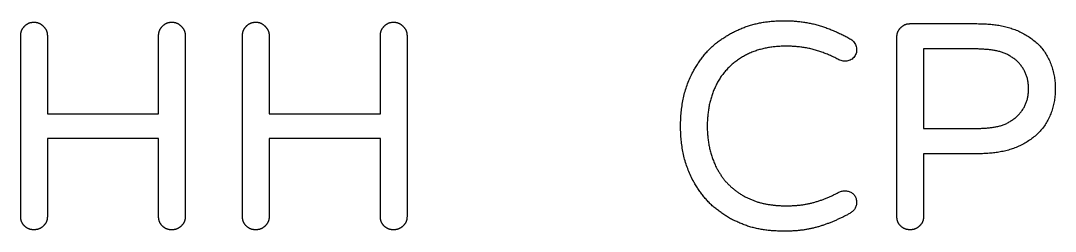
# Model space of a CAD drawing. Extents: x 36.3 to 102.8, y 188.6 to 194.6.
# Drawn here: x 73.29 to 102.76, y 188.58 to 194.58 of the extents above; entities that cross this region are included whole.
import ezdxf

# ---------------------------------------------------------------- set-up
doc = ezdxf.new("R2010")
doc.units = 0
doc.layers.add('CALQUE_1', color=7, linetype='CONTINUOUS')

msp = doc.modelspace()

# ---------------------------------------------------------------- linework, layer by layer
at = {"layer": 'CALQUE_1', "color": 7}
for points in [[(73.287, 194.158), (73.288, 194.168), (73.289, 194.178), (73.289, 194.188), (73.29, 194.198), (73.291, 194.208), (73.292, 194.218), (73.294, 194.228), (73.295, 194.238), (73.297, 194.248), (73.299, 194.258), (73.302, 194.267), (73.305, 194.277), (73.308, 194.287), (73.311, 194.296), (73.315, 194.306), (73.319, 194.315), (73.323, 194.324), (73.328, 194.333), (73.332, 194.342), (73.338, 194.351), (73.343, 194.359), (73.348, 194.367), (73.354, 194.376), (73.36, 194.384), (73.366, 194.392), (73.373, 194.399), (73.379, 194.407), (73.386, 194.415), (73.393, 194.422), (73.4, 194.429), (73.407, 194.436), (73.414, 194.443), (73.422, 194.45), (73.429, 194.457), (73.437, 194.464), (73.445, 194.47), (73.453, 194.476), (73.461, 194.482), (73.469, 194.487), (73.478, 194.493), (73.487, 194.498), (73.495, 194.503), (73.504, 194.507), (73.514, 194.511), (73.523, 194.515), (73.532, 194.519), (73.542, 194.523), (73.551, 194.526), (73.561, 194.529), (73.571, 194.531), (73.58, 194.534), (73.59, 194.536), (73.6, 194.537), (73.61, 194.539), (73.62, 194.54), (73.63, 194.541), (73.64, 194.542), (73.65, 194.542), (73.66, 194.542), (73.671, 194.542), (73.681, 194.542), (73.691, 194.541), (73.701, 194.541), (73.711, 194.54), (73.721, 194.538), (73.731, 194.537), (73.741, 194.535), (73.75, 194.533), (73.76, 194.53), (73.77, 194.528), (73.78, 194.525), (73.789, 194.521), (73.799, 194.518), (73.808, 194.514), (73.817, 194.51), (73.826, 194.505), (73.835, 194.501), (73.844, 194.496), (73.852, 194.491), (73.861, 194.485), (73.869, 194.479), (73.877, 194.473), (73.885, 194.467), (73.893, 194.461), (73.9, 194.454), (73.908, 194.447), (73.915, 194.44), (73.923, 194.433), (73.93, 194.426), (73.937, 194.419), (73.944, 194.412), (73.951, 194.405), (73.958, 194.397), (73.964, 194.39), (73.971, 194.382), (73.977, 194.374), (73.983, 194.366), (73.989, 194.358), (73.994, 194.349), (74, 194.341), (74.005, 194.332), (74.01, 194.323), (74.014, 194.314), (74.019, 194.305), (74.022, 194.296), (74.026, 194.286), (74.029, 194.277), (74.032, 194.267), (74.035, 194.258), (74.037, 194.248), (74.039, 194.238), (74.041, 194.228), (74.042, 194.218), (74.044, 194.208), (74.045, 194.198), (74.046, 194.188), (74.046, 194.178), (74.047, 194.168), (74.048, 194.158)], [(77.215, 194.158), (77.216, 194.168), (77.216, 194.178), (77.217, 194.188), (77.218, 194.198), (77.219, 194.208), (77.22, 194.218), (77.221, 194.228), (77.223, 194.238), (77.225, 194.248), (77.227, 194.258), (77.229, 194.267), (77.232, 194.277), (77.235, 194.287), (77.239, 194.296), (77.242, 194.306), (77.246, 194.315), (77.251, 194.324), (77.255, 194.333), (77.26, 194.342), (77.265, 194.351), (77.271, 194.359), (77.276, 194.367), (77.282, 194.376), (77.288, 194.384), (77.294, 194.392), (77.3, 194.399), (77.307, 194.407), (77.314, 194.415), (77.321, 194.422), (77.328, 194.429), (77.335, 194.436), (77.342, 194.443), (77.349, 194.45), (77.357, 194.457), (77.365, 194.464), (77.372, 194.47), (77.38, 194.476), (77.389, 194.482), (77.397, 194.487), (77.405, 194.493), (77.414, 194.498), (77.423, 194.503), (77.432, 194.507), (77.441, 194.511), (77.45, 194.515), (77.46, 194.519), (77.469, 194.523), (77.479, 194.526), (77.488, 194.529), (77.498, 194.531), (77.508, 194.534), (77.518, 194.536), (77.528, 194.537), (77.538, 194.539), (77.548, 194.54), (77.558, 194.541), (77.568, 194.542), (77.578, 194.542), (77.588, 194.542), (77.598, 194.542), (77.608, 194.542), (77.618, 194.541), (77.628, 194.541), (77.638, 194.54), (77.648, 194.538), (77.658, 194.537), (77.668, 194.535), (77.678, 194.533), (77.688, 194.53), (77.698, 194.528), (77.707, 194.525), (77.717, 194.521), (77.726, 194.518), (77.736, 194.514), (77.745, 194.51), (77.754, 194.505), (77.763, 194.501), (77.771, 194.496), (77.78, 194.491), (77.788, 194.485), (77.797, 194.479), (77.805, 194.473), (77.813, 194.467), (77.82, 194.461), (77.828, 194.454), (77.836, 194.447), (77.843, 194.44), (77.85, 194.433), (77.857, 194.426), (77.864, 194.419), (77.871, 194.412), (77.878, 194.405), (77.885, 194.397), (77.892, 194.39), (77.898, 194.382), (77.905, 194.374), (77.911, 194.366), (77.916, 194.358), (77.922, 194.349), (77.927, 194.341), (77.933, 194.332), (77.937, 194.323), (77.942, 194.314), (77.946, 194.305), (77.95, 194.296), (77.954, 194.286), (77.957, 194.277), (77.96, 194.267), (77.963, 194.258), (77.965, 194.248), (77.967, 194.238), (77.969, 194.228), (77.97, 194.218), (77.971, 194.208), (77.972, 194.198), (77.973, 194.188), (77.974, 194.178), (77.975, 194.168), (77.975, 194.158)], [(79.604, 194.158), (79.604, 194.168), (79.605, 194.178), (79.606, 194.188), (79.607, 194.198), (79.608, 194.208), (79.609, 194.218), (79.61, 194.228), (79.612, 194.238), (79.614, 194.248), (79.616, 194.258), (79.618, 194.267), (79.621, 194.277), (79.624, 194.287), (79.628, 194.296), (79.631, 194.306), (79.635, 194.315), (79.64, 194.324), (79.644, 194.333), (79.649, 194.342), (79.654, 194.351), (79.659, 194.359), (79.665, 194.367), (79.671, 194.376), (79.677, 194.384), (79.683, 194.392), (79.689, 194.399), (79.696, 194.407), (79.702, 194.415), (79.709, 194.422), (79.716, 194.429), (79.723, 194.436), (79.731, 194.443), (79.738, 194.45), (79.746, 194.457), (79.753, 194.464), (79.761, 194.47), (79.769, 194.476), (79.777, 194.482), (79.786, 194.487), (79.794, 194.493), (79.803, 194.498), (79.812, 194.503), (79.821, 194.507), (79.83, 194.511), (79.839, 194.515), (79.849, 194.519), (79.858, 194.523), (79.868, 194.526), (79.877, 194.529), (79.887, 194.531), (79.897, 194.534), (79.907, 194.536), (79.917, 194.537), (79.927, 194.539), (79.937, 194.54), (79.947, 194.541), (79.957, 194.542), (79.967, 194.542), (79.977, 194.542), (79.987, 194.542), (79.997, 194.542), (80.007, 194.541), (80.017, 194.541), (80.027, 194.54), (80.037, 194.538), (80.047, 194.537), (80.057, 194.535), (80.067, 194.533), (80.077, 194.53), (80.086, 194.528), (80.096, 194.525), (80.106, 194.521), (80.115, 194.518), (80.124, 194.514), (80.134, 194.51), (80.143, 194.505), (80.152, 194.501), (80.16, 194.496), (80.169, 194.491), (80.177, 194.485), (80.186, 194.479), (80.194, 194.473), (80.201, 194.467), (80.209, 194.461), (80.217, 194.454), (80.224, 194.447), (80.232, 194.44), (80.239, 194.433), (80.246, 194.426), (80.253, 194.419), (80.26, 194.412), (80.267, 194.405), (80.274, 194.397), (80.281, 194.39), (80.287, 194.382), (80.293, 194.374), (80.299, 194.366), (80.305, 194.358), (80.311, 194.349), (80.316, 194.341), (80.321, 194.332), (80.326, 194.323), (80.331, 194.314), (80.335, 194.305), (80.339, 194.296), (80.343, 194.286), (80.346, 194.277), (80.349, 194.267), (80.351, 194.258), (80.354, 194.248), (80.356, 194.238), (80.357, 194.228), (80.359, 194.218), (80.36, 194.208), (80.361, 194.198), (80.362, 194.188), (80.363, 194.178), (80.364, 194.168), (80.364, 194.158)], [(83.531, 194.158), (83.532, 194.168), (83.533, 194.178), (83.533, 194.188), (83.534, 194.198), (83.535, 194.208), (83.536, 194.218), (83.538, 194.228), (83.539, 194.238), (83.541, 194.248), (83.543, 194.258), (83.546, 194.267), (83.549, 194.277), (83.552, 194.287), (83.555, 194.296), (83.559, 194.306), (83.563, 194.315), (83.567, 194.324), (83.572, 194.333), (83.577, 194.342), (83.582, 194.351), (83.587, 194.359), (83.592, 194.367), (83.598, 194.376), (83.604, 194.384), (83.61, 194.392), (83.617, 194.399), (83.623, 194.407), (83.63, 194.415), (83.637, 194.422), (83.644, 194.429), (83.651, 194.436), (83.658, 194.443), (83.666, 194.45), (83.673, 194.457), (83.681, 194.464), (83.689, 194.47), (83.697, 194.476), (83.705, 194.482), (83.713, 194.487), (83.722, 194.493), (83.731, 194.498), (83.739, 194.503), (83.748, 194.507), (83.758, 194.511), (83.767, 194.515), (83.776, 194.519), (83.786, 194.523), (83.795, 194.526), (83.805, 194.529), (83.815, 194.531), (83.824, 194.534), (83.834, 194.536), (83.844, 194.537), (83.854, 194.539), (83.864, 194.54), (83.874, 194.541), (83.884, 194.542), (83.894, 194.542), (83.904, 194.542), (83.915, 194.542), (83.925, 194.542), (83.935, 194.541), (83.945, 194.541), (83.955, 194.54), (83.965, 194.538), (83.975, 194.537), (83.985, 194.535), (83.994, 194.533), (84.004, 194.53), (84.014, 194.528), (84.024, 194.525), (84.033, 194.521), (84.043, 194.518), (84.052, 194.514), (84.061, 194.51), (84.07, 194.505), (84.079, 194.501), (84.088, 194.496), (84.096, 194.491), (84.105, 194.485), (84.113, 194.479), (84.121, 194.473), (84.129, 194.467), (84.137, 194.461), (84.144, 194.454), (84.152, 194.447), (84.159, 194.44), (84.167, 194.433), (84.174, 194.426), (84.181, 194.419), (84.188, 194.412), (84.195, 194.405), (84.202, 194.397), (84.208, 194.39), (84.215, 194.382), (84.221, 194.374), (84.227, 194.366), (84.233, 194.358), (84.238, 194.349), (84.244, 194.341), (84.249, 194.332), (84.254, 194.323), (84.258, 194.314), (84.263, 194.305), (84.266, 194.296), (84.27, 194.286), (84.273, 194.277), (84.276, 194.267), (84.279, 194.258), (84.281, 194.248), (84.283, 194.238), (84.285, 194.228), (84.286, 194.218), (84.288, 194.208), (84.289, 194.198), (84.29, 194.188), (84.29, 194.178), (84.291, 194.168), (84.292, 194.158)], [(93.502, 194.216), (93.532, 194.231), (93.562, 194.245), (93.591, 194.259), (93.621, 194.274), (93.651, 194.288), (93.681, 194.302), (93.711, 194.315), (93.741, 194.329), (93.771, 194.342), (93.801, 194.355), (93.831, 194.368), (93.861, 194.381), (93.892, 194.393), (93.923, 194.405), (93.953, 194.416), (93.984, 194.427), (94.016, 194.437), (94.047, 194.448), (94.078, 194.457), (94.11, 194.466), (94.142, 194.475), (94.174, 194.484), (94.206, 194.492), (94.238, 194.499), (94.27, 194.507), (94.302, 194.513), (94.334, 194.52), (94.367, 194.526), (94.399, 194.532), (94.432, 194.538), (94.464, 194.543), (94.497, 194.548), (94.53, 194.552), (94.562, 194.556), (94.595, 194.56), (94.628, 194.564), (94.66, 194.567), (94.693, 194.57), (94.726, 194.573), (94.759, 194.575), (94.792, 194.577), (94.825, 194.579), (94.857, 194.581), (94.89, 194.582), (94.923, 194.583), (94.956, 194.584), (94.989, 194.584), (95.022, 194.584), (95.055, 194.584), (95.088, 194.584), (95.121, 194.583), (95.154, 194.582), (95.186, 194.581), (95.219, 194.579), (95.252, 194.578), (95.285, 194.576), (95.318, 194.573), (95.351, 194.571), (95.384, 194.568), (95.416, 194.565), (95.449, 194.562), (95.482, 194.558), (95.514, 194.554), (95.547, 194.55), (95.58, 194.546), (95.612, 194.541), (95.645, 194.536), (95.677, 194.53), (95.71, 194.524), (95.742, 194.518), (95.774, 194.512), (95.806, 194.505), (95.838, 194.497), (95.87, 194.49), (95.902, 194.482), (95.934, 194.474), (95.966, 194.465), (95.998, 194.456), (96.029, 194.447), (96.061, 194.437), (96.092, 194.428), (96.124, 194.418), (96.155, 194.407), (96.186, 194.397), (96.217, 194.386), (96.248, 194.374), (96.279, 194.363), (96.31, 194.351), (96.34, 194.339), (96.371, 194.327), (96.401, 194.315), (96.432, 194.302), (96.462, 194.289), (96.492, 194.276), (96.522, 194.262), (96.552, 194.249), (96.582, 194.235), (96.612, 194.222), (96.642, 194.208), (96.672, 194.194), (96.701, 194.18), (96.731, 194.165), (96.76, 194.151), (96.789, 194.136), (96.818, 194.12), (96.847, 194.104), (96.876, 194.088), (96.904, 194.071), (96.932, 194.053), (96.959, 194.034), (96.985, 194.014), (97.009, 193.991), (97.03, 193.966), (97.048, 193.938), (97.064, 193.909), (97.076, 193.878), (97.085, 193.846), (97.091, 193.814), (97.095, 193.781), (97.095, 193.748), (97.094, 193.715), (97.089, 193.682), (97.08, 193.65), (97.068, 193.62), (97.053, 193.59), (97.036, 193.562), (97.016, 193.536), (96.993, 193.512), (96.967, 193.492), (96.939, 193.474), (96.91, 193.459), (96.879, 193.448), (96.847, 193.439), (96.815, 193.434), (96.782, 193.431), (96.749, 193.431), (96.716, 193.434), (96.683, 193.439), (96.652, 193.448), (96.621, 193.46), (96.591, 193.473), (96.561, 193.487), (96.532, 193.502), (96.502, 193.516), (96.473, 193.531), (96.443, 193.546), (96.414, 193.56), (96.384, 193.574), (96.354, 193.588), (96.324, 193.602), (96.294, 193.615), (96.264, 193.627), (96.233, 193.64), (96.203, 193.652), (96.172, 193.663), (96.141, 193.675), (96.11, 193.686), (96.079, 193.697), (96.048, 193.708), (96.017, 193.718), (95.986, 193.729), (95.954, 193.739), (95.923, 193.748), (95.891, 193.757), (95.859, 193.766), (95.827, 193.774), (95.795, 193.782), (95.763, 193.789), (95.731, 193.796), (95.699, 193.803), (95.667, 193.809), (95.634, 193.815), (95.602, 193.82), (95.569, 193.825), (95.537, 193.829), (95.504, 193.833), (95.471, 193.837), (95.438, 193.84), (95.406, 193.843), (95.373, 193.846), (95.34, 193.849), (95.307, 193.851), (95.274, 193.852), (95.242, 193.854), (95.209, 193.855), (95.176, 193.856), (95.143, 193.857), (95.11, 193.857), (95.077, 193.857), (95.044, 193.857), (95.011, 193.856), (94.978, 193.855), (94.945, 193.854), (94.912, 193.853), (94.88, 193.851), (94.847, 193.848), (94.814, 193.846), (94.781, 193.843), (94.748, 193.84), (94.716, 193.836), (94.683, 193.832), (94.65, 193.827), (94.618, 193.822), (94.585, 193.817), (94.553, 193.811), (94.52, 193.805), (94.488, 193.799), (94.456, 193.792), (94.424, 193.784), (94.392, 193.776), (94.36, 193.768), (94.328, 193.759), (94.297, 193.75), (94.265, 193.74), (94.234, 193.729), (94.203, 193.719), (94.172, 193.707), (94.141, 193.696), (94.111, 193.683), (94.08, 193.671), (94.05, 193.657), (94.02, 193.644), (93.99, 193.629), (93.961, 193.615), (93.932, 193.6), (93.902, 193.584), (93.874, 193.568), (93.845, 193.552), (93.817, 193.535), (93.789, 193.517), (93.761, 193.499), (93.734, 193.481), (93.707, 193.462), (93.68, 193.443), (93.653, 193.424), (93.627, 193.404), (93.601, 193.383), (93.576, 193.362), (93.551, 193.341), (93.526, 193.319), (93.502, 193.297), (93.478, 193.274), (93.455, 193.251), (93.431, 193.227), (93.409, 193.203), (93.387, 193.179), (93.365, 193.155), (93.343, 193.129), (93.322, 193.104), (93.302, 193.078), (93.282, 193.052), (93.262, 193.026), (93.243, 192.999), (93.224, 192.972), (93.206, 192.944), (93.188, 192.916), (93.171, 192.888), (93.154, 192.86), (93.138, 192.831), (93.122, 192.803), (93.107, 192.773), (93.092, 192.744), (93.077, 192.714), (93.063, 192.685), (93.05, 192.654), (93.037, 192.624), (93.024, 192.594), (93.012, 192.563), (93.001, 192.532), (92.99, 192.501), (92.979, 192.47), (92.969, 192.439), (92.959, 192.407), (92.949, 192.376), (92.94, 192.344), (92.932, 192.312), (92.923, 192.281), (92.916, 192.249), (92.908, 192.216), (92.901, 192.184), (92.895, 192.152), (92.889, 192.12), (92.883, 192.087), (92.878, 192.055), (92.873, 192.022), (92.868, 191.99), (92.864, 191.957), (92.86, 191.924), (92.857, 191.891), (92.854, 191.859), (92.851, 191.826), (92.849, 191.793), (92.847, 191.76), (92.845, 191.727), (92.844, 191.694), (92.843, 191.661), (92.842, 191.629), (92.842, 191.596), (92.842, 191.563), (92.842, 191.53), (92.843, 191.497), (92.844, 191.464), (92.846, 191.431), (92.847, 191.398), (92.85, 191.365), (92.852, 191.333), (92.855, 191.3), (92.858, 191.267), (92.861, 191.234), (92.865, 191.202), (92.869, 191.169), (92.874, 191.136), (92.879, 191.104), (92.884, 191.071), (92.89, 191.039), (92.896, 191.006), (92.902, 190.974), (92.909, 190.942), (92.916, 190.91), (92.924, 190.878), (92.933, 190.846), (92.941, 190.814), (92.951, 190.783), (92.961, 190.751), (92.971, 190.72), (92.982, 190.689), (92.993, 190.658), (93.005, 190.627), (93.017, 190.597), (93.029, 190.566), (93.042, 190.536), (93.054, 190.505), (93.067, 190.475), (93.08, 190.444), (93.093, 190.414)], [(98.243, 194.116), (98.243, 194.125), (98.244, 194.133), (98.245, 194.141), (98.245, 194.15), (98.246, 194.158), (98.247, 194.166), (98.248, 194.175), (98.249, 194.183), (98.25, 194.191), (98.252, 194.2), (98.253, 194.208), (98.255, 194.216), (98.257, 194.224), (98.259, 194.232), (98.262, 194.24), (98.264, 194.248), (98.267, 194.256), (98.271, 194.264), (98.274, 194.272), (98.277, 194.279), (98.281, 194.287), (98.285, 194.295), (98.289, 194.302), (98.293, 194.309), (98.298, 194.316), (98.302, 194.323), (98.307, 194.33), (98.312, 194.337), (98.317, 194.344), (98.322, 194.35), (98.328, 194.357), (98.333, 194.363), (98.339, 194.37), (98.344, 194.376), (98.35, 194.382), (98.356, 194.388), (98.362, 194.394), (98.368, 194.4), (98.374, 194.406), (98.38, 194.411), (98.387, 194.417), (98.393, 194.422), (98.4, 194.427), (98.406, 194.432), (98.413, 194.437), (98.42, 194.442), (98.427, 194.447), (98.434, 194.451), (98.441, 194.456), (98.449, 194.46), (98.456, 194.464), (98.464, 194.467), (98.472, 194.471), (98.479, 194.474), (98.487, 194.477), (98.495, 194.48), (98.503, 194.483), (98.511, 194.485), (98.519, 194.488), (98.527, 194.49), (98.535, 194.491), (98.544, 194.493), (98.552, 194.494), (98.56, 194.495), (98.569, 194.496), (98.577, 194.497), (98.585, 194.498), (98.594, 194.499), (98.602, 194.499), (98.611, 194.5), (98.619, 194.501)], [(98.619, 194.501), (100.524, 194.501)], [(100.524, 194.501), (100.564, 194.499), (100.603, 194.498), (100.642, 194.497), (100.681, 194.495), (100.721, 194.494), (100.76, 194.492), (100.799, 194.49), (100.838, 194.487), (100.877, 194.485), (100.916, 194.481), (100.956, 194.478), (100.995, 194.474), (101.034, 194.469), (101.073, 194.464), (101.111, 194.458), (101.15, 194.452), (101.189, 194.445), (101.227, 194.438), (101.266, 194.43), (101.304, 194.421), (101.343, 194.412), (101.381, 194.402), (101.418, 194.392), (101.456, 194.381), (101.494, 194.369), (101.531, 194.356), (101.568, 194.343), (101.605, 194.33), (101.641, 194.315), (101.678, 194.3), (101.714, 194.284), (101.749, 194.268), (101.785, 194.251), (101.82, 194.233), (101.855, 194.214), (101.889, 194.195), (101.923, 194.175), (101.956, 194.155), (101.989, 194.134), (102.022, 194.112), (102.054, 194.089), (102.086, 194.066), (102.117, 194.042), (102.148, 194.018), (102.178, 193.993), (102.208, 193.967), (102.237, 193.94), (102.265, 193.913), (102.293, 193.885), (102.32, 193.857), (102.347, 193.828), (102.372, 193.798), (102.397, 193.767), (102.42, 193.736), (102.443, 193.704), (102.465, 193.671), (102.486, 193.638), (102.507, 193.604), (102.526, 193.57), (102.545, 193.535), (102.563, 193.5), (102.58, 193.465), (102.596, 193.429), (102.611, 193.393), (102.625, 193.356), (102.639, 193.32), (102.652, 193.282), (102.664, 193.245), (102.676, 193.207), (102.687, 193.17), (102.697, 193.132), (102.706, 193.093), (102.714, 193.055), (102.722, 193.017), (102.729, 192.978), (102.735, 192.939), (102.74, 192.9), (102.744, 192.861), (102.748, 192.822), (102.751, 192.783), (102.753, 192.744), (102.755, 192.704), (102.755, 192.665), (102.755, 192.626), (102.755, 192.586), (102.753, 192.547), (102.751, 192.508), (102.748, 192.469), (102.744, 192.43), (102.74, 192.391), (102.735, 192.352), (102.729, 192.313), (102.722, 192.274), (102.714, 192.236), (102.706, 192.197), (102.697, 192.159), (102.687, 192.121), (102.676, 192.083), (102.664, 192.046), (102.652, 192.008), (102.639, 191.971), (102.625, 191.934), (102.611, 191.898), (102.596, 191.862), (102.58, 191.826), (102.563, 191.79), (102.545, 191.755), (102.526, 191.721), (102.507, 191.686), (102.486, 191.653), (102.465, 191.62), (102.443, 191.587), (102.42, 191.555), (102.397, 191.524), (102.372, 191.493), (102.347, 191.463), (102.32, 191.434), (102.293, 191.405), (102.265, 191.378), (102.237, 191.35), (102.208, 191.324), (102.178, 191.298), (102.148, 191.273), (102.117, 191.249), (102.086, 191.225), (102.054, 191.202), (102.022, 191.179), (101.989, 191.157), (101.956, 191.136), (101.923, 191.115), (101.889, 191.095), (101.855, 191.076), (101.82, 191.058), (101.785, 191.04), (101.749, 191.023), (101.714, 191.006), (101.678, 190.991), (101.641, 190.976), (101.605, 190.961), (101.568, 190.947), (101.531, 190.934), (101.494, 190.922), (101.456, 190.91), (101.418, 190.899), (101.381, 190.888), (101.343, 190.879), (101.304, 190.869), (101.266, 190.861), (101.227, 190.853), (101.189, 190.845), (101.15, 190.838), (101.111, 190.832), (101.073, 190.827), (101.034, 190.821), (100.995, 190.817), (100.956, 190.813), (100.916, 190.809), (100.877, 190.806), (100.838, 190.803), (100.799, 190.801), (100.76, 190.799), (100.721, 190.797), (100.681, 190.795), (100.642, 190.794), (100.603, 190.793), (100.564, 190.791), (100.524, 190.79)], [(92.458, 193.172), (92.475, 193.199), (92.491, 193.226), (92.509, 193.253), (92.526, 193.28), (92.543, 193.306), (92.56, 193.333), (92.578, 193.36), (92.595, 193.386), (92.613, 193.413), (92.631, 193.439), (92.649, 193.465), (92.668, 193.491), (92.686, 193.517), (92.705, 193.542), (92.725, 193.567), (92.744, 193.592), (92.764, 193.617), (92.785, 193.642), (92.806, 193.666), (92.827, 193.69), (92.848, 193.713), (92.87, 193.737), (92.892, 193.759), (92.915, 193.782), (92.937, 193.804), (92.961, 193.826), (92.984, 193.848), (93.008, 193.869), (93.032, 193.89), (93.056, 193.911), (93.081, 193.931), (93.106, 193.951), (93.131, 193.97), (93.156, 193.989), (93.182, 194.008), (93.208, 194.026), (93.234, 194.045), (93.26, 194.063), (93.287, 194.08), (93.313, 194.098), (93.34, 194.115), (93.367, 194.132), (93.394, 194.149), (93.421, 194.166), (93.448, 194.183), (93.475, 194.2), (93.502, 194.216)], [(73.287, 189.002), (73.287, 194.158)], [(74.048, 194.158), (74.048, 191.935), (77.215, 191.935), (77.215, 194.158)], [(77.975, 194.158), (77.975, 189.002)], [(79.604, 189.002), (79.604, 194.158)], [(80.364, 194.158), (80.364, 191.935), (83.531, 191.935), (83.531, 194.158)], [(84.292, 194.158), (84.292, 189.002)], [(98.243, 189.002), (98.243, 194.116)], [(100.449, 193.782), (99.003, 193.782), (99.003, 191.509), (100.449, 191.509)], [(101.644, 193.456), (101.622, 193.472), (101.6, 193.488), (101.578, 193.503), (101.556, 193.519), (101.534, 193.534), (101.511, 193.549), (101.489, 193.564), (101.466, 193.578), (101.443, 193.592), (101.42, 193.606), (101.396, 193.618), (101.373, 193.63), (101.348, 193.642), (101.324, 193.653), (101.299, 193.663), (101.274, 193.672), (101.249, 193.681), (101.223, 193.69), (101.197, 193.697), (101.171, 193.704), (101.145, 193.711), (101.119, 193.717), (101.092, 193.723), (101.066, 193.728), (101.039, 193.733), (101.012, 193.738), (100.985, 193.742), (100.959, 193.746), (100.932, 193.75), (100.905, 193.753), (100.878, 193.756), (100.851, 193.759), (100.824, 193.761), (100.798, 193.764), (100.771, 193.766), (100.744, 193.768), (100.717, 193.77), (100.69, 193.771), (100.664, 193.773), (100.637, 193.774), (100.61, 193.775), (100.583, 193.777), (100.556, 193.778), (100.53, 193.779), (100.503, 193.78), (100.476, 193.781), (100.449, 193.782)], [(101.644, 191.835), (101.662, 191.854), (101.679, 191.872), (101.697, 191.891), (101.714, 191.91), (101.731, 191.929), (101.748, 191.949), (101.764, 191.968), (101.78, 191.988), (101.796, 192.008), (101.811, 192.029), (101.826, 192.05), (101.84, 192.071), (101.853, 192.093), (101.866, 192.115), (101.878, 192.137), (101.89, 192.16), (101.901, 192.184), (101.911, 192.207), (101.92, 192.231), (101.93, 192.255), (101.938, 192.279), (101.946, 192.304), (101.953, 192.329), (101.96, 192.353), (101.966, 192.378), (101.971, 192.403), (101.976, 192.429), (101.98, 192.454), (101.984, 192.479), (101.987, 192.505), (101.99, 192.53), (101.992, 192.556), (101.993, 192.581), (101.994, 192.607), (101.995, 192.633), (101.995, 192.658), (101.994, 192.684), (101.993, 192.709), (101.992, 192.735), (101.99, 192.761), (101.987, 192.786), (101.984, 192.811), (101.98, 192.837), (101.976, 192.862), (101.971, 192.887), (101.966, 192.912), (101.96, 192.937), (101.953, 192.962), (101.946, 192.987), (101.938, 193.011), (101.93, 193.036), (101.92, 193.06), (101.911, 193.084), (101.901, 193.107), (101.89, 193.13), (101.878, 193.153), (101.866, 193.176), (101.853, 193.198), (101.84, 193.22), (101.826, 193.241), (101.811, 193.262), (101.796, 193.282), (101.78, 193.303), (101.764, 193.322), (101.748, 193.342), (101.731, 193.361), (101.714, 193.38), (101.697, 193.399), (101.679, 193.418), (101.662, 193.437), (101.644, 193.456)], [(92.458, 189.988), (92.437, 190.03), (92.417, 190.072), (92.397, 190.114), (92.378, 190.157), (92.358, 190.199), (92.339, 190.241), (92.321, 190.284), (92.303, 190.327), (92.286, 190.37), (92.269, 190.413), (92.253, 190.457), (92.238, 190.501), (92.224, 190.545), (92.211, 190.59), (92.198, 190.635), (92.186, 190.68), (92.175, 190.725), (92.165, 190.771), (92.155, 190.816), (92.147, 190.862), (92.138, 190.908), (92.131, 190.954), (92.124, 191), (92.117, 191.046), (92.111, 191.093), (92.106, 191.139), (92.101, 191.185), (92.097, 191.231), (92.093, 191.278), (92.09, 191.324), (92.087, 191.371), (92.085, 191.417), (92.083, 191.464), (92.082, 191.51), (92.082, 191.557), (92.082, 191.603), (92.082, 191.65), (92.083, 191.696), (92.085, 191.743), (92.087, 191.789), (92.089, 191.836), (92.092, 191.882), (92.096, 191.929), (92.1, 191.975), (92.105, 192.021), (92.11, 192.068), (92.116, 192.114), (92.123, 192.16), (92.13, 192.206), (92.137, 192.252), (92.145, 192.298), (92.154, 192.344), (92.164, 192.39), (92.174, 192.435), (92.185, 192.481), (92.197, 192.526), (92.209, 192.57), (92.222, 192.615), (92.237, 192.659), (92.252, 192.703), (92.268, 192.747), (92.284, 192.79), (92.302, 192.833), (92.32, 192.876), (92.338, 192.919), (92.358, 192.961), (92.377, 193.004), (92.397, 193.046), (92.417, 193.088), (92.437, 193.13), (92.458, 193.172)], [(100.449, 191.509), (100.476, 191.51), (100.503, 191.511), (100.53, 191.512), (100.556, 191.513), (100.583, 191.514), (100.61, 191.515), (100.637, 191.517), (100.664, 191.518), (100.69, 191.519), (100.717, 191.521), (100.744, 191.523), (100.771, 191.525), (100.798, 191.527), (100.824, 191.529), (100.851, 191.532), (100.878, 191.535), (100.905, 191.538), (100.932, 191.541), (100.959, 191.545), (100.985, 191.549), (101.012, 191.553), (101.039, 191.557), (101.066, 191.562), (101.092, 191.568), (101.119, 191.573), (101.145, 191.58), (101.171, 191.586), (101.197, 191.593), (101.223, 191.601), (101.249, 191.609), (101.274, 191.618), (101.299, 191.628), (101.324, 191.638), (101.348, 191.649), (101.373, 191.66), (101.396, 191.672), (101.42, 191.685), (101.443, 191.699), (101.466, 191.712), (101.489, 191.727), (101.511, 191.741), (101.534, 191.756), (101.556, 191.772), (101.578, 191.787), (101.6, 191.803), (101.622, 191.819), (101.644, 191.835)], [(77.215, 189.002), (77.215, 191.225), (74.048, 191.225), (74.048, 189.002)], [(83.531, 189.002), (83.531, 191.225), (80.364, 191.225), (80.364, 189.002)], [(100.524, 190.79), (99.003, 190.79), (99.003, 189.002)], [(93.093, 190.414), (93.105, 190.393), (93.117, 190.373), (93.129, 190.352), (93.141, 190.331), (93.153, 190.311), (93.165, 190.29), (93.178, 190.269), (93.19, 190.249), (93.203, 190.229), (93.216, 190.209), (93.229, 190.189), (93.242, 190.169), (93.256, 190.149), (93.269, 190.129), (93.283, 190.11), (93.297, 190.091), (93.312, 190.072), (93.327, 190.053), (93.342, 190.034), (93.357, 190.016), (93.373, 189.998), (93.389, 189.98), (93.405, 189.962), (93.422, 189.944), (93.438, 189.927), (93.455, 189.91), (93.473, 189.894), (93.49, 189.877), (93.508, 189.861), (93.526, 189.845), (93.544, 189.829), (93.562, 189.814), (93.58, 189.799), (93.599, 189.784), (93.618, 189.769), (93.637, 189.754), (93.656, 189.74), (93.676, 189.726), (93.695, 189.712), (93.715, 189.698), (93.734, 189.684), (93.754, 189.671), (93.774, 189.657), (93.793, 189.644), (93.813, 189.63), (93.833, 189.617), (93.853, 189.604)], [(93.502, 188.943), (93.475, 188.96), (93.448, 188.977), (93.421, 188.994), (93.394, 189.011), (93.368, 189.029), (93.341, 189.046), (93.314, 189.063), (93.288, 189.081), (93.261, 189.099), (93.235, 189.117), (93.209, 189.135), (93.184, 189.154), (93.158, 189.173), (93.133, 189.192), (93.107, 189.211), (93.083, 189.231), (93.058, 189.251), (93.034, 189.272), (93.01, 189.293), (92.986, 189.314), (92.963, 189.336), (92.939, 189.358), (92.917, 189.38), (92.894, 189.402), (92.872, 189.425), (92.85, 189.449), (92.829, 189.472), (92.808, 189.496), (92.787, 189.52), (92.766, 189.544), (92.746, 189.569), (92.726, 189.594), (92.707, 189.619), (92.688, 189.644), (92.669, 189.67), (92.65, 189.696), (92.632, 189.722), (92.614, 189.748), (92.596, 189.774), (92.578, 189.801), (92.561, 189.827), (92.543, 189.854), (92.526, 189.881), (92.509, 189.907), (92.492, 189.934), (92.475, 189.961), (92.458, 189.988)], [(93.853, 189.604), (93.875, 189.593), (93.898, 189.581), (93.92, 189.57), (93.942, 189.56), (93.965, 189.549), (93.987, 189.538), (94.01, 189.527), (94.032, 189.517), (94.055, 189.507), (94.077, 189.497), (94.1, 189.487), (94.123, 189.477), (94.146, 189.468), (94.169, 189.459), (94.192, 189.45), (94.215, 189.441), (94.239, 189.433), (94.262, 189.425), (94.286, 189.418), (94.309, 189.411), (94.333, 189.404), (94.357, 189.398), (94.381, 189.391), (94.405, 189.385), (94.43, 189.38), (94.454, 189.374), (94.478, 189.369), (94.503, 189.364), (94.527, 189.36), (94.552, 189.355), (94.576, 189.351), (94.601, 189.347), (94.625, 189.344), (94.65, 189.34), (94.674, 189.337), (94.699, 189.334), (94.724, 189.331), (94.748, 189.328), (94.773, 189.326), (94.798, 189.324), (94.823, 189.322), (94.847, 189.32), (94.872, 189.318), (94.897, 189.316), (94.922, 189.315), (94.946, 189.314), (94.971, 189.313), (94.996, 189.312), (95.021, 189.312), (95.046, 189.311), (95.07, 189.311), (95.095, 189.311), (95.12, 189.311), (95.145, 189.311), (95.17, 189.312), (95.194, 189.312), (95.219, 189.313), (95.244, 189.314), (95.269, 189.315), (95.294, 189.317), (95.318, 189.318), (95.343, 189.32), (95.368, 189.322), (95.392, 189.324), (95.417, 189.326), (95.442, 189.328), (95.467, 189.331), (95.491, 189.333), (95.516, 189.336), (95.54, 189.34), (95.565, 189.343), (95.59, 189.346), (95.614, 189.35), (95.639, 189.354), (95.663, 189.359), (95.687, 189.363), (95.712, 189.368), (95.736, 189.373), (95.76, 189.378), (95.784, 189.384), (95.809, 189.389), (95.833, 189.395), (95.857, 189.402), (95.881, 189.408), (95.904, 189.415), (95.928, 189.422), (95.952, 189.429), (95.976, 189.436), (95.999, 189.444), (96.023, 189.452), (96.046, 189.46), (96.07, 189.468), (96.093, 189.476), (96.117, 189.484), (96.14, 189.493), (96.163, 189.501), (96.186, 189.51), (96.21, 189.519), (96.233, 189.528), (96.256, 189.537), (96.279, 189.547), (96.301, 189.556), (96.324, 189.566), (96.347, 189.576), (96.369, 189.587), (96.392, 189.597), (96.414, 189.608), (96.436, 189.619), (96.459, 189.63), (96.481, 189.641), (96.503, 189.652), (96.525, 189.663), (96.547, 189.674), (96.57, 189.685), (96.592, 189.695), (96.615, 189.706), (96.638, 189.715), (96.661, 189.724), (96.685, 189.73), (96.71, 189.734), (96.734, 189.736), (96.759, 189.737), (96.784, 189.737), (96.809, 189.735), (96.833, 189.731), (96.858, 189.726), (96.882, 189.72), (96.905, 189.711), (96.928, 189.701), (96.949, 189.689), (96.97, 189.674), (96.989, 189.659), (97.007, 189.642), (97.024, 189.623), (97.039, 189.604), (97.053, 189.583), (97.064, 189.561), (97.074, 189.538), (97.082, 189.515), (97.088, 189.491), (97.092, 189.466), (97.095, 189.441), (97.095, 189.416), (97.095, 189.391), (97.093, 189.367), (97.089, 189.342), (97.084, 189.318), (97.077, 189.294), (97.068, 189.27), (97.058, 189.247), (97.046, 189.226), (97.032, 189.205), (97.017, 189.185), (97, 189.167), (96.981, 189.151), (96.962, 189.136), (96.941, 189.121), (96.92, 189.108), (96.899, 189.094), (96.878, 189.082), (96.856, 189.069), (96.834, 189.057), (96.813, 189.045), (96.791, 189.033), (96.769, 189.022), (96.747, 189.011), (96.725, 189), (96.702, 188.989), (96.68, 188.978), (96.658, 188.968), (96.635, 188.957), (96.613, 188.947), (96.59, 188.936), (96.568, 188.926), (96.545, 188.916), (96.522, 188.906), (96.5, 188.896), (96.477, 188.886), (96.454, 188.876), (96.431, 188.866), (96.408, 188.857), (96.386, 188.847), (96.363, 188.838), (96.34, 188.829), (96.316, 188.82), (96.293, 188.811), (96.27, 188.802), (96.247, 188.793), (96.223, 188.785), (96.2, 188.776), (96.177, 188.768), (96.153, 188.76), (96.13, 188.753), (96.106, 188.745), (96.082, 188.737), (96.059, 188.73), (96.035, 188.723), (96.011, 188.716), (95.987, 188.709), (95.963, 188.702), (95.939, 188.696), (95.915, 188.69), (95.891, 188.684), (95.867, 188.678), (95.843, 188.672), (95.819, 188.666), (95.795, 188.661), (95.771, 188.656), (95.746, 188.651), (95.722, 188.646), (95.698, 188.641), (95.673, 188.637), (95.649, 188.633), (95.624, 188.629), (95.6, 188.625), (95.575, 188.621), (95.551, 188.618), (95.526, 188.615), (95.501, 188.612), (95.477, 188.609), (95.452, 188.606), (95.427, 188.604), (95.403, 188.602), (95.378, 188.599), (95.353, 188.598), (95.328, 188.596), (95.304, 188.594), (95.279, 188.593), (95.254, 188.592), (95.229, 188.591), (95.205, 188.589), (95.18, 188.589), (95.155, 188.588), (95.13, 188.587), (95.106, 188.586), (95.081, 188.586), (95.056, 188.585), (95.031, 188.585), (95.006, 188.584)], [(73.663, 188.626), (73.655, 188.626), (73.647, 188.627), (73.638, 188.628), (73.63, 188.628), (73.622, 188.629), (73.613, 188.63), (73.605, 188.631), (73.597, 188.632), (73.589, 188.633), (73.58, 188.634), (73.572, 188.636), (73.564, 188.638), (73.556, 188.64), (73.548, 188.642), (73.54, 188.644), (73.532, 188.647), (73.524, 188.65), (73.517, 188.653), (73.509, 188.656), (73.501, 188.66), (73.494, 188.663), (73.486, 188.667), (73.479, 188.671), (73.472, 188.676), (73.464, 188.68), (73.457, 188.684), (73.45, 188.689), (73.444, 188.694), (73.437, 188.699), (73.43, 188.704), (73.424, 188.709), (73.417, 188.715), (73.411, 188.72), (73.405, 188.726), (73.399, 188.732), (73.393, 188.737), (73.387, 188.743), (73.382, 188.75), (73.376, 188.756), (73.371, 188.762), (73.365, 188.769), (73.36, 188.775), (73.355, 188.782), (73.351, 188.789), (73.346, 188.796), (73.341, 188.803), (73.337, 188.81), (73.333, 188.817), (73.329, 188.825), (73.325, 188.832), (73.321, 188.84), (73.318, 188.847), (73.315, 188.855), (73.312, 188.863), (73.309, 188.871), (73.306, 188.878), (73.303, 188.886), (73.301, 188.894), (73.299, 188.903), (73.297, 188.911), (73.296, 188.919), (73.294, 188.927), (73.293, 188.935), (73.292, 188.944), (73.291, 188.952), (73.29, 188.96), (73.29, 188.968), (73.289, 188.977), (73.288, 188.985), (73.288, 188.994), (73.287, 189.002)], [(74.048, 189.002), (74.047, 188.993), (74.047, 188.985), (74.046, 188.977), (74.045, 188.968), (74.044, 188.96), (74.044, 188.951), (74.043, 188.943), (74.041, 188.935), (74.04, 188.927), (74.039, 188.918), (74.037, 188.91), (74.035, 188.902), (74.033, 188.894), (74.03, 188.886), (74.028, 188.878), (74.025, 188.87), (74.022, 188.862), (74.018, 188.854), (74.015, 188.847), (74.011, 188.839), (74.007, 188.832), (74.003, 188.824), (73.999, 188.817), (73.994, 188.81), (73.99, 188.803), (73.985, 188.796), (73.98, 188.789), (73.975, 188.783), (73.969, 188.776), (73.964, 188.77), (73.959, 188.763), (73.953, 188.757), (73.947, 188.751), (73.941, 188.745), (73.935, 188.739), (73.929, 188.733), (73.923, 188.727), (73.917, 188.722), (73.911, 188.716), (73.904, 188.711), (73.898, 188.705), (73.891, 188.7), (73.884, 188.695), (73.878, 188.69), (73.871, 188.685), (73.864, 188.681), (73.856, 188.676), (73.849, 188.672), (73.842, 188.668), (73.834, 188.664), (73.827, 188.66), (73.819, 188.657), (73.811, 188.653), (73.804, 188.65), (73.796, 188.647), (73.788, 188.645), (73.78, 188.642), (73.772, 188.64), (73.763, 188.638), (73.755, 188.636), (73.747, 188.634), (73.739, 188.633), (73.73, 188.632), (73.722, 188.631), (73.714, 188.63), (73.705, 188.629), (73.697, 188.628), (73.689, 188.628), (73.68, 188.627), (73.672, 188.626), (73.663, 188.626)], [(77.975, 189.002), (77.975, 188.992), (77.974, 188.982), (77.973, 188.972), (77.972, 188.962), (77.971, 188.952), (77.97, 188.942), (77.969, 188.932), (77.967, 188.922), (77.965, 188.913), (77.963, 188.903), (77.96, 188.893), (77.957, 188.884), (77.954, 188.874), (77.95, 188.865), (77.946, 188.856), (77.942, 188.847), (77.938, 188.838), (77.933, 188.829), (77.928, 188.82), (77.923, 188.811), (77.917, 188.803), (77.912, 188.795), (77.906, 188.787), (77.899, 188.779), (77.893, 188.771), (77.887, 188.764), (77.88, 188.756), (77.873, 188.749), (77.866, 188.742), (77.859, 188.735), (77.852, 188.728), (77.844, 188.721), (77.837, 188.715), (77.829, 188.708), (77.821, 188.702), (77.813, 188.696), (77.805, 188.69), (77.797, 188.684), (77.788, 188.679), (77.78, 188.674), (77.771, 188.669), (77.762, 188.664), (77.753, 188.66), (77.744, 188.656), (77.735, 188.652), (77.726, 188.648), (77.716, 188.645), (77.707, 188.642), (77.697, 188.639), (77.687, 188.637), (77.678, 188.635), (77.668, 188.633), (77.658, 188.631), (77.648, 188.63), (77.638, 188.628), (77.628, 188.627), (77.618, 188.627), (77.608, 188.626), (77.598, 188.626), (77.588, 188.626), (77.578, 188.626), (77.568, 188.626), (77.558, 188.627), (77.548, 188.628), (77.538, 188.629), (77.528, 188.63), (77.518, 188.632), (77.509, 188.634), (77.499, 188.636), (77.489, 188.638), (77.479, 188.641), (77.47, 188.644), (77.46, 188.647), (77.451, 188.651), (77.442, 188.654), (77.433, 188.658), (77.423, 188.663), (77.414, 188.667), (77.406, 188.672), (77.397, 188.677), (77.389, 188.682), (77.38, 188.688), (77.372, 188.693), (77.364, 188.699), (77.356, 188.705), (77.348, 188.712), (77.341, 188.718), (77.333, 188.725), (77.326, 188.732), (77.319, 188.739), (77.312, 188.746), (77.306, 188.754), (77.299, 188.761), (77.293, 188.769), (77.287, 188.777), (77.281, 188.785), (77.275, 188.793), (77.27, 188.802), (77.264, 188.81), (77.259, 188.819), (77.255, 188.828), (77.25, 188.837), (77.246, 188.846), (77.242, 188.855), (77.238, 188.865), (77.235, 188.874), (77.232, 188.884), (77.229, 188.893), (77.227, 188.903), (77.225, 188.913), (77.223, 188.922), (77.221, 188.932), (77.22, 188.942), (77.219, 188.952), (77.218, 188.962), (77.217, 188.972), (77.216, 188.982), (77.216, 188.992), (77.215, 189.002)], [(79.98, 188.626), (79.971, 188.626), (79.963, 188.627), (79.955, 188.628), (79.946, 188.628), (79.938, 188.629), (79.93, 188.63), (79.921, 188.631), (79.913, 188.632), (79.905, 188.633), (79.897, 188.634), (79.889, 188.636), (79.881, 188.638), (79.872, 188.64), (79.864, 188.642), (79.856, 188.644), (79.849, 188.647), (79.841, 188.65), (79.833, 188.653), (79.825, 188.656), (79.818, 188.66), (79.81, 188.663), (79.803, 188.667), (79.795, 188.671), (79.788, 188.676), (79.781, 188.68), (79.774, 188.684), (79.767, 188.689), (79.76, 188.694), (79.753, 188.699), (79.747, 188.704), (79.74, 188.709), (79.734, 188.715), (79.728, 188.72), (79.721, 188.726), (79.715, 188.732), (79.709, 188.737), (79.704, 188.743), (79.698, 188.75), (79.693, 188.756), (79.687, 188.762), (79.682, 188.769), (79.677, 188.775), (79.672, 188.782), (79.667, 188.789), (79.662, 188.796), (79.658, 188.803), (79.653, 188.81), (79.649, 188.817), (79.645, 188.825), (79.641, 188.832), (79.638, 188.84), (79.634, 188.847), (79.631, 188.855), (79.628, 188.863), (79.625, 188.871), (79.622, 188.878), (79.62, 188.886), (79.618, 188.894), (79.616, 188.903), (79.614, 188.911), (79.612, 188.919), (79.611, 188.927), (79.61, 188.935), (79.609, 188.944), (79.608, 188.952), (79.607, 188.96), (79.606, 188.968), (79.605, 188.977), (79.605, 188.985), (79.604, 188.994), (79.604, 189.002)], [(80.364, 189.002), (80.364, 188.993), (80.363, 188.985), (80.362, 188.977), (80.362, 188.968), (80.361, 188.96), (80.36, 188.951), (80.359, 188.943), (80.358, 188.935), (80.357, 188.927), (80.355, 188.918), (80.353, 188.91), (80.351, 188.902), (80.349, 188.894), (80.347, 188.886), (80.344, 188.878), (80.341, 188.87), (80.338, 188.862), (80.335, 188.854), (80.331, 188.847), (80.327, 188.839), (80.324, 188.832), (80.319, 188.824), (80.315, 188.817), (80.311, 188.81), (80.306, 188.803), (80.301, 188.796), (80.296, 188.789), (80.291, 188.783), (80.286, 188.776), (80.28, 188.77), (80.275, 188.763), (80.269, 188.757), (80.264, 188.751), (80.258, 188.745), (80.252, 188.739), (80.246, 188.733), (80.24, 188.727), (80.233, 188.722), (80.227, 188.716), (80.221, 188.711), (80.214, 188.705), (80.207, 188.7), (80.201, 188.695), (80.194, 188.69), (80.187, 188.685), (80.18, 188.681), (80.173, 188.676), (80.166, 188.672), (80.158, 188.668), (80.151, 188.664), (80.143, 188.66), (80.136, 188.657), (80.128, 188.653), (80.12, 188.65), (80.112, 188.647), (80.104, 188.645), (80.096, 188.642), (80.088, 188.64), (80.08, 188.638), (80.072, 188.636), (80.063, 188.634), (80.055, 188.633), (80.047, 188.632), (80.039, 188.631), (80.03, 188.63), (80.022, 188.629), (80.013, 188.628), (80.005, 188.628), (79.997, 188.627), (79.988, 188.626), (79.98, 188.626)], [(84.292, 189.002), (84.291, 188.992), (84.29, 188.982), (84.29, 188.972), (84.289, 188.962), (84.288, 188.952), (84.286, 188.942), (84.285, 188.932), (84.283, 188.922), (84.281, 188.913), (84.279, 188.903), (84.277, 188.893), (84.274, 188.884), (84.27, 188.874), (84.267, 188.865), (84.263, 188.856), (84.259, 188.847), (84.254, 188.838), (84.249, 188.829), (84.244, 188.82), (84.239, 188.811), (84.234, 188.803), (84.228, 188.795), (84.222, 188.787), (84.216, 188.779), (84.21, 188.771), (84.203, 188.764), (84.196, 188.756), (84.189, 188.749), (84.182, 188.742), (84.175, 188.735), (84.168, 188.728), (84.161, 188.721), (84.153, 188.715), (84.145, 188.708), (84.138, 188.702), (84.13, 188.696), (84.122, 188.69), (84.113, 188.684), (84.105, 188.679), (84.096, 188.674), (84.088, 188.669), (84.079, 188.664), (84.07, 188.66), (84.061, 188.656), (84.051, 188.652), (84.042, 188.648), (84.033, 188.645), (84.023, 188.642), (84.013, 188.639), (84.004, 188.637), (83.994, 188.635), (83.984, 188.633), (83.974, 188.631), (83.964, 188.63), (83.954, 188.628), (83.944, 188.627), (83.935, 188.627), (83.925, 188.626), (83.915, 188.626), (83.904, 188.626), (83.894, 188.626), (83.884, 188.626), (83.874, 188.627), (83.865, 188.628), (83.855, 188.629), (83.845, 188.63), (83.835, 188.632), (83.825, 188.634), (83.815, 188.636), (83.805, 188.638), (83.796, 188.641), (83.786, 188.644), (83.777, 188.647), (83.767, 188.651), (83.758, 188.654), (83.749, 188.658), (83.74, 188.663), (83.731, 188.667), (83.722, 188.672), (83.713, 188.677), (83.705, 188.682), (83.697, 188.688), (83.688, 188.693), (83.68, 188.699), (83.672, 188.705), (83.665, 188.712), (83.657, 188.718), (83.65, 188.725), (83.643, 188.732), (83.635, 188.739), (83.629, 188.746), (83.622, 188.754), (83.615, 188.761), (83.609, 188.769), (83.603, 188.777), (83.597, 188.785), (83.592, 188.793), (83.586, 188.802), (83.581, 188.81), (83.576, 188.819), (83.571, 188.828), (83.567, 188.837), (83.562, 188.846), (83.558, 188.855), (83.555, 188.865), (83.551, 188.874), (83.548, 188.884), (83.546, 188.893), (83.543, 188.903), (83.541, 188.913), (83.539, 188.922), (83.538, 188.932), (83.536, 188.942), (83.535, 188.952), (83.534, 188.962), (83.533, 188.972), (83.533, 188.982), (83.532, 188.992), (83.531, 189.002)], [(95.006, 188.584), (94.973, 188.585), (94.94, 188.587), (94.907, 188.588), (94.873, 188.59), (94.84, 188.592), (94.807, 188.593), (94.774, 188.595), (94.741, 188.597), (94.708, 188.6), (94.675, 188.602), (94.641, 188.605), (94.608, 188.608), (94.575, 188.611), (94.542, 188.615), (94.509, 188.618), (94.476, 188.623), (94.443, 188.627), (94.411, 188.633), (94.378, 188.638), (94.345, 188.644), (94.312, 188.65), (94.28, 188.657), (94.247, 188.664), (94.215, 188.671), (94.182, 188.679), (94.15, 188.688), (94.118, 188.696), (94.086, 188.705), (94.054, 188.715), (94.023, 188.725), (93.991, 188.735), (93.96, 188.746), (93.928, 188.757), (93.897, 188.769), (93.866, 188.781), (93.836, 188.793), (93.805, 188.806), (93.774, 188.819), (93.744, 188.832), (93.713, 188.846), (93.683, 188.859), (93.653, 188.873), (93.623, 188.887), (93.592, 188.901), (93.562, 188.915), (93.532, 188.929), (93.502, 188.943)], [(98.619, 188.626), (98.611, 188.626), (98.602, 188.627), (98.594, 188.628), (98.586, 188.628), (98.577, 188.629), (98.569, 188.63), (98.561, 188.631), (98.552, 188.632), (98.544, 188.633), (98.536, 188.634), (98.528, 188.636), (98.52, 188.638), (98.512, 188.64), (98.504, 188.642), (98.496, 188.644), (98.488, 188.647), (98.48, 188.65), (98.472, 188.653), (98.464, 188.656), (98.457, 188.66), (98.449, 188.663), (98.442, 188.667), (98.434, 188.671), (98.427, 188.676), (98.42, 188.68), (98.413, 188.684), (98.406, 188.689), (98.399, 188.694), (98.392, 188.699), (98.386, 188.704), (98.379, 188.709), (98.373, 188.715), (98.367, 188.72), (98.361, 188.726), (98.355, 188.732), (98.349, 188.737), (98.343, 188.743), (98.337, 188.75), (98.332, 188.756), (98.326, 188.762), (98.321, 188.769), (98.316, 188.775), (98.311, 188.782), (98.306, 188.789), (98.301, 188.796), (98.297, 188.803), (98.293, 188.81), (98.288, 188.817), (98.284, 188.825), (98.281, 188.832), (98.277, 188.84), (98.273, 188.847), (98.27, 188.855), (98.267, 188.863), (98.264, 188.871), (98.262, 188.878), (98.259, 188.886), (98.257, 188.894), (98.255, 188.903), (98.253, 188.911), (98.251, 188.919), (98.25, 188.927), (98.249, 188.935), (98.248, 188.944), (98.247, 188.952), (98.246, 188.96), (98.245, 188.968), (98.245, 188.977), (98.244, 188.985), (98.243, 188.994), (98.243, 189.002)], [(99.003, 189.002), (99.003, 188.993), (99.002, 188.985), (99.002, 188.977), (99.001, 188.968), (99, 188.96), (98.999, 188.951), (98.998, 188.943), (98.997, 188.935), (98.996, 188.927), (98.994, 188.918), (98.992, 188.91), (98.99, 188.902), (98.988, 188.894), (98.986, 188.886), (98.983, 188.878), (98.98, 188.87), (98.977, 188.862), (98.974, 188.854), (98.97, 188.847), (98.967, 188.839), (98.963, 188.832), (98.959, 188.824), (98.954, 188.817), (98.95, 188.81), (98.945, 188.803), (98.94, 188.796), (98.935, 188.789), (98.93, 188.783), (98.925, 188.776), (98.92, 188.77), (98.914, 188.763), (98.908, 188.757), (98.903, 188.751), (98.897, 188.745), (98.891, 188.739), (98.885, 188.733), (98.879, 188.727), (98.872, 188.722), (98.866, 188.716), (98.86, 188.711), (98.853, 188.705), (98.847, 188.7), (98.84, 188.695), (98.833, 188.69), (98.826, 188.685), (98.819, 188.681), (98.812, 188.676), (98.805, 188.672), (98.797, 188.668), (98.79, 188.664), (98.782, 188.66), (98.775, 188.657), (98.767, 188.653), (98.759, 188.65), (98.751, 188.647), (98.743, 188.645), (98.735, 188.642), (98.727, 188.64), (98.719, 188.638), (98.711, 188.636), (98.703, 188.634), (98.694, 188.633), (98.686, 188.632), (98.678, 188.631), (98.669, 188.63), (98.661, 188.629), (98.653, 188.628), (98.644, 188.628), (98.636, 188.627), (98.627, 188.626), (98.619, 188.626)]]:
    msp.add_lwpolyline(points, dxfattribs=at)
for points in [[(73.663, 188.626)], [(79.98, 188.626)], [(98.619, 188.626)], [(95.006, 188.584)]]:
    msp.add_lwpolyline(points, close=True, dxfattribs=at)

doc.saveas('drawing.dxf')
